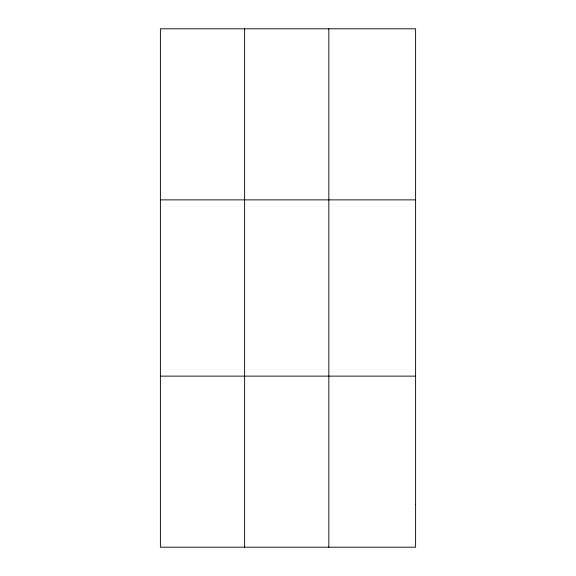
<?xml version="1.0" encoding="UTF-8"?>
<svg xmlns="http://www.w3.org/2000/svg" width="576" height="576" viewBox="0 0 576 576"><rect width="100%" height="100%" fill="white"/><g stroke="black" fill="none" stroke-linecap="round" stroke-linejoin="round"><path stroke-width="0.86" d="M244.613 547.2L244.613 28.8M328.831 547.2L328.831 28.8M160.394 199.872L415.606 199.872M160.394 376.128L415.606 376.128M415.606 504.432L415.606 547.2L160.394 547.2L160.394 28.8L415.606 28.8L415.606 504.432"/></g></svg>
